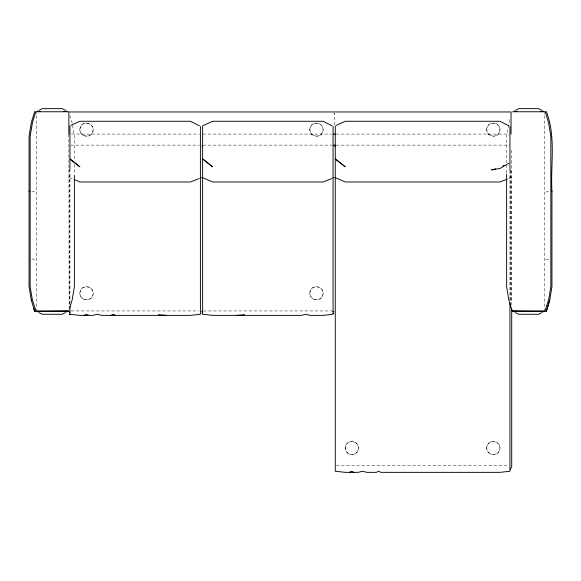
<?xml version="1.0" encoding="UTF-8"?>
<svg xmlns="http://www.w3.org/2000/svg" width="581" height="581" viewBox="0 0 581 581"><rect width="100%" height="100%" fill="white"/><g stroke="black" fill="none" stroke-linecap="round" stroke-linejoin="round"><path stroke-width="0.44" stroke-dasharray="2.9 2.18" d="M334.169 125.06L334.46 113.07M509.835 119.686L506.625 136.281L506.625 173.414M36.24 113.876L36.835 112.598M544.165 310.312L544.76 309.034M508.833 178.52L509.944 177.648L511.048 177.612M545.777 192.013L549.277 191.57M545.777 259.351L549.27 259.003M71.565 134.073L199.334 134.073M202.958 134.073L331.628 134.073M336.159 134.073L509.232 134.073M70.86 145.127L199.334 145.127M202.958 145.127L332.158 145.127M336.159 145.127L509.232 145.127M69.292 176.348L69.952 176.348M509.944 176.312L511.048 176.312M69.292 177.648L73.271 179.093M31.723 191.57L35.223 192.013M31.73 259.003L35.223 259.351M71.056 310.951L198.789 310.951M203.321 310.951L331.954 310.951M336.377 465.722L508.833 465.722M544.165 112.598L544.76 113.876M36.24 309.034L36.835 310.312M511.207 150.29L511.708 151.917L511.708 304.691M69.916 115.532L72.167 123.019L74.375 136.281L74.375 160.741M333.872 113.07L334.169 114.174M69.146 309.847L68.848 134.073M544.76 115.692L544.76 307.218M511.048 170.393L511.048 302.904M510.605 170.335L510.605 302.803M509.944 170.335L509.944 300.007M74.375 164.358L74.375 174.322M69.952 168.824L69.952 303.209M69.292 168.824L69.292 305.272M36.24 115.692L36.24 307.218M80.127 127.936C77.614 136.077 91.05 139.68 92.945 131.364C95.458 123.223 82.023 119.621 80.127 127.936M80.127 291.546C77.614 299.694 91.05 303.297 92.945 294.981C95.458 286.832 82.023 283.23 80.127 291.546M310.072 127.936C307.552 136.077 320.995 139.68 322.883 131.364C325.404 123.223 311.968 119.621 310.072 127.936M310.072 291.546C307.552 299.694 320.995 303.297 322.883 294.981C325.404 286.832 311.968 283.23 310.072 291.546M345.448 446.317C342.928 454.465 356.371 458.06 358.259 449.752C360.779 441.604 347.344 438.001 345.448 446.317M486.951 127.936C484.438 136.077 497.873 139.68 499.769 131.364C502.282 123.223 488.846 119.621 486.951 127.936M486.951 446.317C484.438 454.465 497.873 458.06 499.769 449.752C502.282 441.604 488.846 438.001 486.951 446.317M313.166 299.012A6.631 6.631 0 0 0 323.109 293.267A6.631 6.631 0 0 0 313.166 287.522A6.631 6.631 0 0 0 313.166 299.012M83.221 299.012A6.631 6.631 0 0 0 93.171 293.267A6.631 6.631 0 0 0 83.221 287.522A6.631 6.631 0 0 0 83.221 299.012M311.786 134.342A6.631 6.631 0 0 0 322.883 131.364A6.631 6.631 0 0 0 314.764 123.245A6.631 6.631 0 0 0 311.786 134.342M83.221 135.395A6.631 6.631 0 0 0 93.171 129.65A6.631 6.631 0 0 0 83.221 123.906A6.631 6.631 0 0 0 83.221 135.395M488.672 452.722A6.631 6.631 0 0 0 499.769 449.752A6.631 6.631 0 0 0 491.642 441.625A6.631 6.631 0 0 0 488.672 452.722M347.162 452.722A6.631 6.631 0 0 0 358.259 449.752A6.631 6.631 0 0 0 350.14 441.625A6.631 6.631 0 0 0 347.162 452.722M488.672 134.342A6.631 6.631 0 0 0 499.769 131.364A6.631 6.631 0 0 0 491.642 123.245A6.631 6.631 0 0 0 488.672 134.342"/><path stroke-width="0.87" d="M31.287 300.152L29.05 286.724L29.05 136.194L31.287 122.765L34.628 111.646L35.681 111.959L32.369 123.019L30.154 136.281L30.154 286.629L32.369 299.898L36.095 311.162L68.435 311.162M512.565 311.162L544.905 311.162L548.631 299.898L550.846 286.629L550.846 136.281L548.631 123.019L545.319 111.959L546.372 111.646L546.554 112.227C556.162 137.544 550.381 165.229 551.95 191.556L551.95 286.724L549.713 300.152L546.372 311.271L512.151 310.951L508.833 299.898L506.625 286.629L506.625 174.322M66.728 110.913L66.568 111.545L63.946 111.545M37.801 311.997L37.961 311.365M543.199 110.913L543.039 111.545L540.417 111.545M514.272 311.997L514.432 311.365M546.336 311.416L549.735 300.021M69.916 307.385L72.167 299.898L74.375 286.629L74.375 175.23M510.292 469.441L511.708 466.616L511.708 309.143M29.05 191.556L29.5 191.105M502.935 166.108L504.41 165.236M508.833 163.283L499.994 168.483L491.41 169.892L495.702 168.868M39 110.303L42.319 108.647L62.218 108.647L65.53 110.303M65.53 312.607L62.218 314.27L42.319 314.27L39 312.607M515.47 110.303L518.782 108.647L538.681 108.647L542 110.303M542 312.607L538.681 314.27L518.782 314.27L515.47 312.607M84.063 315.374L86.337 314.27L88.61 315.374M110.993 315.374L113.266 314.27L115.539 315.374M349.384 472.353L351.658 471.249L353.931 472.353M70.998 125.314L79.902 121.276L190.452 121.276L199.356 125.794M336.319 125.314L345.223 121.276L499.994 121.276L508.898 125.794M199.29 178.52L190.452 181.984L79.902 181.984L74.099 179.456M331.954 178.52L323.109 181.984L212.559 181.984L202.616 177.648L202.616 125.83L212.559 121.276L323.109 121.276L332.02 125.794M507.228 179.144L499.994 181.984L345.223 181.984L335.273 177.648M236.518 315.374L244.637 314.713M201.505 177.612L200.401 177.648L200.401 126.484M333.058 177.648L334.169 177.612M40.583 111.545L37.961 111.545L37.801 110.913M517.054 111.545L514.432 111.545L514.272 110.913M36.095 111.755L68.435 111.755M512.565 111.755L544.905 111.755M333.443 134.073L335.252 134.073M333.443 145.127L335.273 145.127M201.948 146.23L202.616 146.23M334.612 146.23L335.273 146.23M68.848 310.951L34.628 311.271L31.265 300.021M36.509 311.365L41.454 311.365M63.075 311.365L68.021 311.365M201.948 311.372L202.616 311.372M333.058 311.372L333.726 311.372M512.979 311.365L517.925 311.365M539.546 311.365L544.491 311.365M201.948 311.598L202.616 311.598M333.058 311.598L333.726 311.598M69.292 312.055L69.952 312.055M201.948 313.166L202.616 313.166M333.058 313.166L333.726 313.166M69.292 314.27L79.902 315.374L92.771 315.374L97.194 314.27L101.617 315.374L190.452 315.374L200.401 314.27L200.401 177.786M158.373 314.713L166.493 315.374M336.384 159.869L345.223 166.805L335.273 158.882M71.064 159.869L79.902 166.805L69.952 158.882M551.5 191.105L551.95 191.556M33.524 307.56L34.664 311.416M543.039 311.365L543.199 311.997M66.568 311.365L66.728 311.997M511.048 134.073L511.048 111.959L68.848 111.959L68.848 134.073M509.944 126.484L509.944 169.979M509.944 303.326L509.944 471.249L499.994 472.353L380.86 472.353L378.587 471.249L376.314 472.353L366.931 472.353L362.515 471.249L358.092 472.353L345.223 472.353L335.273 471.249L335.273 125.83M333.058 126.484L333.058 314.27L323.109 315.374L310.247 315.374L305.824 314.27L301.401 315.374L212.559 315.374L202.616 314.27L202.616 177.786M69.952 125.83L69.952 168.461M69.952 306.615L69.952 314.27M212.559 166.805L202.616 158.882L212.559 166.805"/></g></svg>
